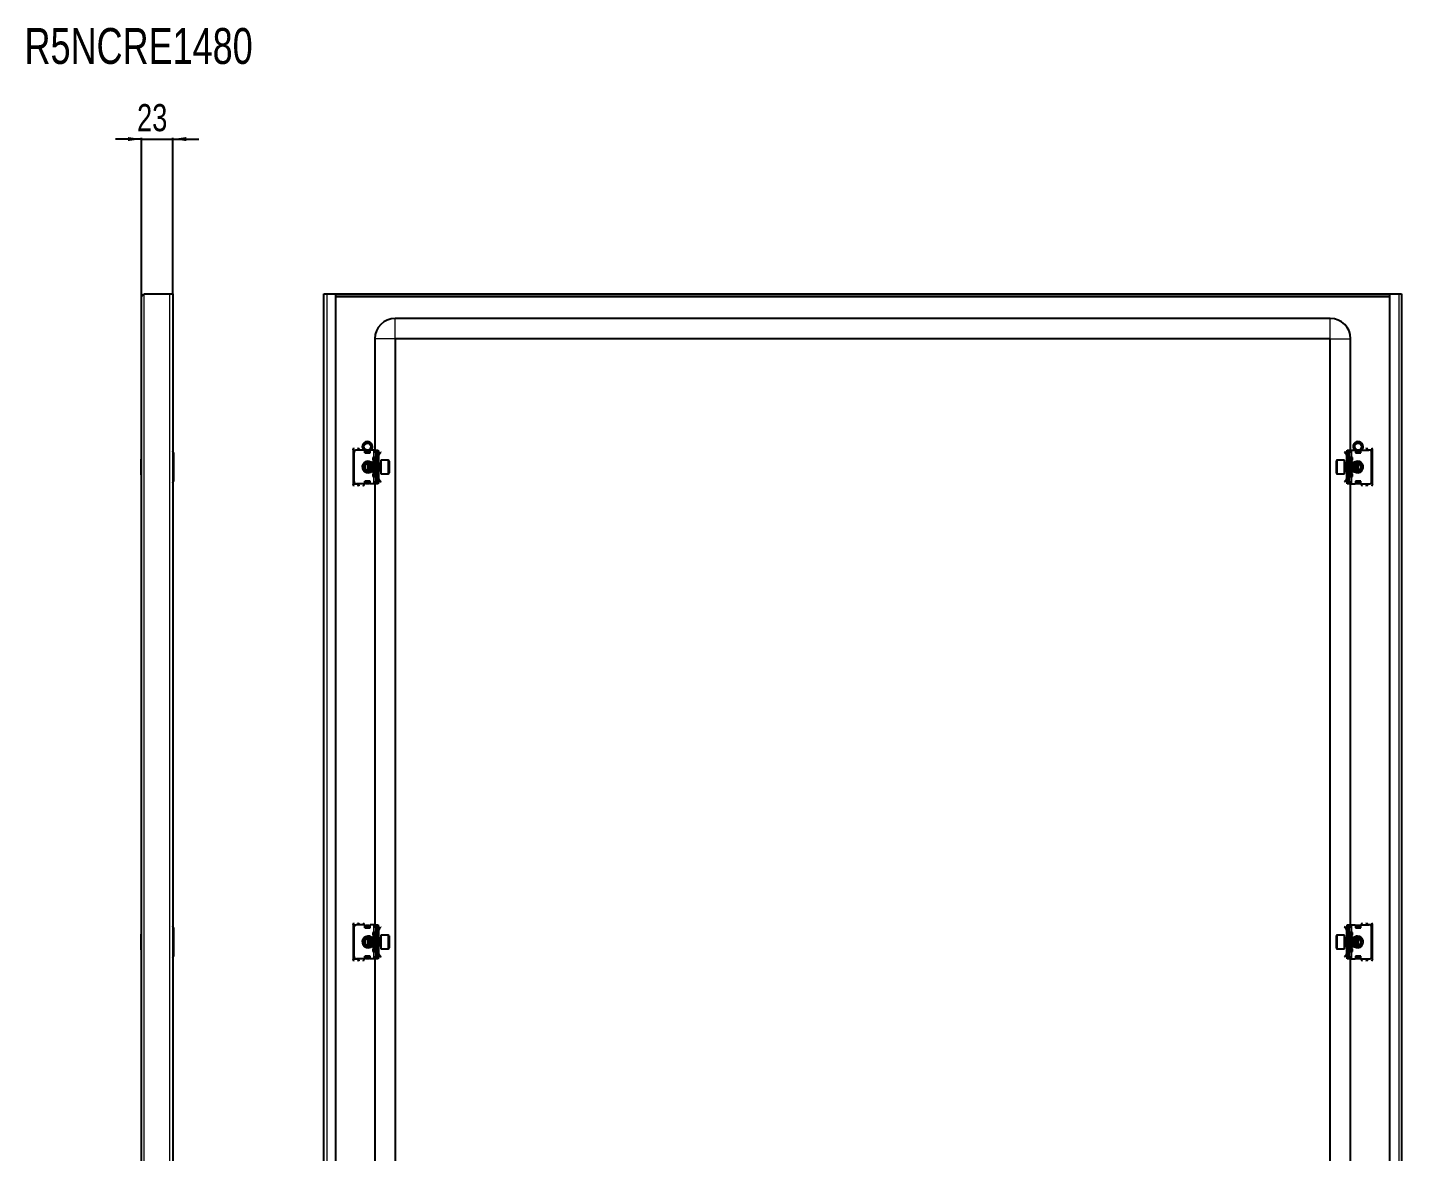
# Model space of a CAD drawing. Header units: millimetres. Extents: x -414 to 1791, y -491 to 1192.
# Drawn here: x 778 to 1791, y 364 to 1192 of the extents above; entities that cross this region are included whole.
import ezdxf

# ---------------------------------------------------------------- set-up
doc = ezdxf.new("R2010")
doc.units = ezdxf.units.MM
doc.layers.add('FORMAT', color=7, linetype='Continuous')
doc.styles.add('SLDTEXTSTYLE0', font='TXT', dxfattribs={"width": 0.75})
doc.dimstyles.new('SLDDIMSTYLE0', dxfattribs={"dimtxt": 20, "dimasz": 10, "dimexe": 0, "dimexo": 0.0625, "dimgap": 5, "dimtad": 2, "dimdec": 1, "dimrnd": 1e-09, "dimzin": 12, "dimdsep": 46, "dimtxsty": 'SLDTEXTSTYLE0', "dimsah": 1, "dimcen": 0.09, "dimadec": 0, "dimazin": 3, "dimtfac": 1, "dimtmove": 0, "dimatfit": 0, "dimfxl": 0, "dimfrac": 2, "dimtolj": 1, "dimtzin": 12, "dimarcsym": 0})

# ---------------------------------------------------------------- blocks, each defined once
blk = doc.blocks.new('_D')
at = {"layer": 'FORMAT'}
for p, q in [((862.3, 1109.7), (843, 1109.7)), ((862.3, 993.4), (862.3, 1110.7)), ((862.3, 1109.7), (885.3, 1109.7)), ((885.3, 995.5), (885.3, 1110.7)), ((885.3, 1109.7), (904.5, 1109.7))]:
    blk.add_line(p, q, dxfattribs=at)
for points in [[(862.3, 1109.7), (852.3, 1111.2), (852.3, 1108.2)], [(885.3, 1109.7), (895.3, 1108.2), (895.3, 1111.2)]]:
    blk.add_solid(points, dxfattribs=at)
at = {"layer": 'FORMAT', "insert": (859, 1135.5), "char_height": 20, "attachment_point": 1, "style": 'SLDTEXTSTYLE0'}
blk.add_mtext('23', dxfattribs=at)

msp = doc.modelspace()

# ---------------------------------------------------------------- linework, layer by layer
at = {"color": 7, "linetype": 'Continuous', "lineweight": 25}
for p, q in [((862.25, -357.36), (862.25, 993.44)), ((864.35, 995.54), (883.15, 995.54)), ((883.15, 995.54), (885.25, 995.54)), ((885.25, 995.54), (885.25, -359.46)), ((996.72, 995.54), (998.82, 995.54)), ((996.72, -359.46), (996.72, 995.54)), ((998.82, 995.54), (1005.22, 995.54)), ((1005.22, 995.54), (1005.22, -359.46)), ((1005.22, 995.54), (1782.22, 995.54)), ((1005.22, 994.04), (1782.22, 994.04)), ((1782.22, -359.46), (1782.22, 995.54)), ((1782.22, 995.54), (1788.62, 995.54)), ((1788.62, 995.54), (1790.72, 995.54)), ((1790.72, 995.54), (1790.72, -359.46)), ((1738.22, 977.54), (1049.22, 977.54)), ((1034.22, 962.54), (1034.22, 880.54)), ((1049.22, 962.54), (1049.22, -326.46)), ((1738.22, 962.54), (1049.22, 962.54)), ((1738.22, -326.46), (1738.22, 962.54)), ((1753.22, 880.54), (1753.22, 962.54)), ((862.25, 873.82), (861.95, 873.82)), ((861.95, 862.25), (861.95, 873.82)), ((885.75, 878.54), (885.75, 857.54)), ((1018.22, 880.79), (1018.22, 855.29)), ((1018.72, 878.54), (1018.72, 857.54)), ((1026.72, 880.54), (1020.72, 880.54)), ((1026.72, 880.54), (1026.72, 878.54)), ((1026.92, 879.75), (1026.72, 879.87)), ((1026.72, 878.54), (1030.72, 878.54)), ((1026.92, 878.54), (1026.92, 879.75)), ((1026.97, 880.16), (1027.3, 880.39)), ((1027.47, 880.16), (1026.97, 879.81)), ((1026.97, 879.81), (1026.97, 880.16)), ((1026.97, 878.89), (1026.97, 879.81)), ((1026.97, 878.54), (1026.97, 878.89)), ((1027.47, 880.31), (1027.47, 880.16)), ((1027.47, 880.16), (1027.87, 880.16)), ((1029.27, 871.04), (1028.72, 870.48)), ((1029.33, 871.04), (1029.27, 871.04)), ((1029.27, 871.04), (1029.27, 865.04)), ((1029.72, 870.48), (1029.33, 871.04)), ((1029.33, 871.04), (1029.33, 866.89)), ((1029.56, 880.16), (1029.97, 880.16)), ((1030.11, 871.04), (1029.72, 870.48)), ((1029.97, 880.16), (1029.97, 880.31)), ((1030.47, 879.81), (1029.97, 880.16)), ((1030.33, 871.04), (1030.11, 871.04)), ((1030.11, 871.04), (1030.11, 866.89)), ((1030.14, 880.39), (1030.47, 880.16)), ((1030.72, 870.48), (1030.33, 871.04)), ((1030.33, 871.04), (1030.33, 866.89)), ((1030.47, 880.16), (1030.47, 879.81)), ((1030.72, 879.87), (1030.47, 879.72)), ((1030.47, 879.81), (1030.47, 878.89)), ((1030.47, 878.89), (1030.47, 878.54)), ((1030.55, 870.73), (1030.79, 870.59)), ((1033.22, 880.54), (1030.72, 880.54)), ((1030.72, 878.54), (1030.72, 880.54)), ((1031.11, 871.04), (1030.72, 870.48)), ((1031.33, 871.04), (1031.11, 871.04)), ((1031.11, 871.04), (1031.11, 866.89)), ((1031.72, 870.48), (1031.33, 871.04)), ((1031.33, 871.04), (1031.33, 866.89)), ((1032.11, 871.04), (1031.72, 870.48)), ((1032.33, 871.04), (1032.11, 871.04)), ((1032.11, 871.04), (1032.11, 866.89)), ((1032.72, 870.48), (1032.33, 871.04)), ((1032.33, 871.04), (1032.33, 866.89)), ((1032.72, 875.04), (1032.72, 873.04)), ((1033.22, 875.04), (1032.72, 875.04)), ((1032.72, 873.29), (1033.72, 873.29)), ((1032.72, 873.04), (1034.39, 872.07)), ((1034.22, 872.04), (1032.72, 872.04)), ((1032.72, 872.04), (1032.72, 864.04)), ((1034.72, 880.54), (1033.22, 880.54)), ((1034.72, 875.04), (1033.22, 875.04)), ((1033.72, 873.29), (1034.22, 873.29)), ((1034.22, 873.29), (1034.22, 872.17)), ((1034.72, 878.54), (1034.72, 880.54)), ((1034.72, 880.54), (1036.72, 880.54)), ((1034.72, 878.54), (1034.72, 857.54)), ((1035.72, 857.54), (1035.72, 878.54)), ((1036.72, 880.54), (1036.72, 880.27)), ((1036.72, 880.27), (1036.72, 855.81)), ((1036.72, 879.45), (1036.93, 879.24)), ((1037.22, 876.79), (1036.72, 876.79)), ((1037.22, 873.29), (1036.72, 873.29)), ((1037.11, 871.04), (1036.72, 870.48)), ((1037.33, 871.04), (1037.11, 871.04)), ((1037.11, 871.04), (1037.11, 866.89)), ((1037.22, 878.54), (1037.22, 878.08)), ((1037.22, 873.29), (1037.22, 876.79)), ((1037.22, 871.04), (1037.22, 873.29)), ((1037.3, 878.2), (1038.28, 879.18)), ((1037.66, 877.85), (1037.3, 878.2)), ((1037.72, 870.48), (1037.33, 871.04)), ((1037.33, 871.04), (1037.33, 866.89)), ((1037.66, 877.85), (1038.63, 878.82)), ((1038.11, 871.04), (1037.72, 870.48)), ((1038.47, 871.04), (1038.11, 871.04)), ((1038.11, 871.04), (1038.11, 866.89)), ((1038.28, 879.18), (1038.63, 878.82)), ((1044.12, 873.04), (1038.72, 873.04)), ((1038.72, 873.04), (1038.72, 863.04)), ((1044.72, 872.44), (1044.72, 863.64)), ((1742.72, 872.1), (1742.72, 872.44)), ((1742.72, 863.64), (1742.72, 872.1)), ((1748.72, 873.04), (1743.32, 873.04)), ((1748.72, 872.66), (1748.72, 873.04)), ((1748.72, 863.04), (1748.72, 872.66)), ((1749.16, 879.18), (1748.8, 878.82)), ((1749.78, 877.85), (1748.8, 878.82)), ((1749.33, 871.04), (1748.97, 871.04)), ((1750.13, 878.2), (1749.16, 879.18)), ((1749.72, 870.48), (1749.33, 871.04)), ((1749.33, 866.89), (1749.33, 871.04)), ((1750.11, 871.04), (1749.72, 870.48)), ((1749.78, 877.85), (1750.13, 878.2)), ((1750.33, 871.04), (1750.11, 871.04)), ((1750.11, 866.89), (1750.11, 871.04)), ((1750.22, 878.54), (1750.22, 878.14)), ((1750.22, 876.79), (1750.72, 876.79)), ((1750.22, 876.79), (1750.22, 873.29)), ((1750.72, 873.29), (1750.22, 873.29)), ((1750.22, 873.29), (1750.22, 871.04)), ((1750.72, 870.48), (1750.33, 871.04)), ((1750.33, 866.89), (1750.33, 871.04)), ((1750.51, 879.24), (1750.72, 879.45)), ((1750.72, 880.54), (1752.72, 880.54)), ((1750.72, 880.27), (1750.72, 880.54)), ((1750.72, 855.81), (1750.72, 880.27)), ((1751.72, 878.54), (1751.72, 857.54)), ((1752.72, 880.54), (1752.72, 878.54)), ((1752.72, 880.54), (1754.22, 880.54)), ((1752.72, 857.54), (1752.72, 878.54)), ((1754.22, 875.04), (1752.72, 875.04)), ((1753.04, 872.07), (1754.72, 873.04)), ((1753.22, 872.17), (1753.22, 873.29)), ((1753.22, 873.29), (1753.72, 873.29)), ((1754.72, 872.04), (1753.22, 872.04)), ((1753.72, 873.29), (1754.72, 873.29)), ((1754.22, 880.54), (1756.72, 880.54)), ((1754.72, 875.04), (1754.22, 875.04)), ((1754.72, 873.04), (1754.72, 875.04)), ((1754.72, 864.04), (1754.72, 872.04)), ((1755.11, 871.04), (1754.72, 870.48)), ((1755.33, 871.04), (1755.11, 871.04)), ((1755.11, 866.89), (1755.11, 871.04)), ((1755.72, 870.48), (1755.33, 871.04)), ((1755.33, 866.89), (1755.33, 871.04)), ((1756.11, 871.04), (1755.72, 870.48)), ((1756.33, 871.04), (1756.11, 871.04)), ((1756.11, 866.89), (1756.11, 871.04)), ((1756.72, 870.48), (1756.33, 871.04)), ((1756.33, 866.89), (1756.33, 871.04)), ((1756.64, 870.59), (1756.89, 870.73)), ((1756.72, 880.54), (1756.72, 878.54)), ((1756.97, 879.72), (1756.72, 879.87)), ((1756.72, 878.54), (1760.72, 878.54)), ((1757.11, 871.04), (1756.72, 870.48)), ((1756.97, 880.16), (1757.3, 880.39)), ((1757.47, 880.16), (1756.97, 879.81)), ((1756.97, 879.81), (1756.97, 880.16)), ((1756.97, 878.89), (1756.97, 879.81)), ((1756.97, 878.54), (1756.97, 878.89)), ((1757.33, 871.04), (1757.11, 871.04)), ((1757.11, 866.89), (1757.11, 871.04)), ((1757.72, 870.48), (1757.33, 871.04)), ((1757.33, 866.89), (1757.33, 871.04)), ((1757.47, 880.31), (1757.47, 880.16)), ((1757.47, 880.16), (1757.87, 880.16)), ((1758.11, 871.04), (1757.72, 870.48)), ((1758.16, 871.04), (1758.11, 871.04)), ((1758.11, 866.89), (1758.11, 871.04)), ((1758.72, 870.48), (1758.16, 871.04)), ((1758.16, 870.81), (1758.16, 871.04)), ((1758.16, 865.04), (1758.16, 870.81)), ((1759.56, 880.16), (1759.97, 880.16)), ((1759.97, 880.16), (1759.97, 880.31)), ((1760.47, 879.81), (1759.97, 880.16)), ((1760.14, 880.39), (1760.47, 880.16)), ((1760.47, 880.16), (1760.47, 879.81)), ((1760.47, 879.81), (1760.47, 878.89)), ((1760.47, 878.89), (1760.47, 878.54)), ((1760.72, 879.87), (1760.52, 879.75)), ((1760.52, 879.75), (1760.52, 878.54)), ((1760.72, 878.54), (1760.72, 880.54)), ((1760.72, 880.54), (1766.72, 880.54)), ((1768.72, 857.54), (1768.72, 878.54)), ((1769.22, 855.29), (1769.22, 880.79)), ((861.95, 862.25), (862.25, 862.25)), ((1028.2, 865.47), (1029.02, 865.29)), ((1028.72, 870.48), (1028.72, 865.59)), ((1028.72, 865.59), (1029.27, 865.04)), ((1029.27, 865.04), (1029.33, 865.04)), ((1029.33, 866.89), (1029.33, 865.04)), ((1029.33, 865.04), (1029.72, 865.59)), ((1029.51, 865.29), (1029.88, 865.36)), ((1029.72, 870.48), (1029.72, 867.1)), ((1029.72, 867.1), (1029.72, 865.59)), ((1029.72, 865.59), (1030.11, 865.04)), ((1030.11, 866.89), (1030.11, 865.04)), ((1030.11, 865.04), (1030.33, 865.04)), ((1030.33, 866.89), (1030.33, 865.04)), ((1030.33, 865.04), (1030.72, 865.59)), ((1030.79, 865.48), (1030.55, 865.35)), ((1030.72, 870.48), (1030.72, 867.1)), ((1030.72, 867.1), (1030.72, 865.59)), ((1030.72, 865.59), (1031.11, 865.04)), ((1031.11, 866.89), (1031.11, 865.04)), ((1031.11, 865.04), (1031.33, 865.04)), ((1031.33, 866.89), (1031.33, 865.04)), ((1031.33, 865.04), (1031.72, 865.59)), ((1031.72, 870.48), (1031.72, 867.1)), ((1031.72, 867.1), (1031.72, 865.59)), ((1031.72, 865.59), (1032.11, 865.04)), ((1032.11, 866.89), (1032.11, 865.04)), ((1032.11, 865.04), (1032.33, 865.04)), ((1032.33, 866.89), (1032.33, 865.04)), ((1032.33, 865.04), (1032.72, 865.59)), ((1032.72, 864.04), (1034.22, 864.04)), ((1034.39, 864.01), (1032.72, 863.04)), ((1032.72, 863.04), (1032.72, 861.04)), ((1033.72, 862.79), (1032.72, 862.79)), ((1032.72, 861.04), (1033.22, 861.04)), ((1033.22, 861.04), (1034.72, 861.04)), ((1034.22, 862.79), (1033.72, 862.79)), ((1034.22, 863.9), (1034.22, 862.79)), ((1036.72, 865.59), (1037.11, 865.04)), ((1036.72, 862.79), (1037.22, 862.79)), ((1037.11, 866.89), (1037.11, 865.04)), ((1037.11, 865.04), (1037.33, 865.04)), ((1037.22, 862.79), (1037.22, 865.04)), ((1037.22, 859.29), (1037.22, 862.79)), ((1037.33, 866.89), (1037.33, 865.04)), ((1037.33, 865.04), (1037.72, 865.59)), ((1037.72, 870.48), (1037.72, 867.1)), ((1037.72, 867.1), (1037.72, 865.59)), ((1037.72, 865.59), (1038.11, 865.04)), ((1038.11, 866.89), (1038.11, 865.04)), ((1038.11, 865.04), (1038.47, 865.04)), ((1038.72, 863.04), (1044.12, 863.04)), ((1743.32, 863.04), (1748.72, 863.04)), ((1748.97, 865.04), (1749.33, 865.04)), ((1749.33, 865.04), (1749.33, 866.89)), ((1749.33, 865.04), (1749.72, 865.59)), ((1749.72, 867.1), (1749.72, 870.48)), ((1749.72, 865.59), (1749.72, 867.1)), ((1749.72, 865.59), (1750.11, 865.04)), ((1750.11, 865.04), (1750.11, 866.89)), ((1750.11, 865.04), (1750.33, 865.04)), ((1750.22, 865.04), (1750.22, 862.79)), ((1750.22, 862.79), (1750.22, 859.29)), ((1750.22, 862.79), (1750.72, 862.79)), ((1750.33, 865.04), (1750.33, 866.89)), ((1750.33, 865.04), (1750.72, 865.59)), ((1752.72, 861.04), (1754.22, 861.04)), ((1754.72, 863.04), (1753.04, 864.01)), ((1753.22, 864.04), (1754.72, 864.04)), ((1753.22, 862.79), (1753.22, 863.9)), ((1753.72, 862.79), (1753.22, 862.79)), ((1754.72, 862.79), (1753.72, 862.79)), ((1754.22, 861.04), (1754.72, 861.04)), ((1754.72, 865.59), (1755.11, 865.04)), ((1754.72, 861.04), (1754.72, 863.04)), ((1755.11, 865.04), (1755.11, 866.89)), ((1755.11, 865.04), (1755.33, 865.04)), ((1755.33, 865.04), (1755.33, 866.89)), ((1755.33, 865.04), (1755.72, 865.59)), ((1755.72, 867.1), (1755.72, 870.48)), ((1755.72, 865.59), (1755.72, 867.1)), ((1755.72, 865.59), (1756.11, 865.04)), ((1756.11, 865.04), (1756.11, 866.89)), ((1756.11, 865.04), (1756.33, 865.04)), ((1756.33, 865.04), (1756.33, 866.89)), ((1756.33, 865.04), (1756.72, 865.59)), ((1756.89, 865.35), (1756.64, 865.48)), ((1756.72, 867.1), (1756.72, 870.48)), ((1756.72, 865.59), (1756.72, 867.1)), ((1756.72, 865.59), (1757.11, 865.04)), ((1757.11, 865.04), (1757.11, 866.89)), ((1757.11, 865.04), (1757.33, 865.04)), ((1757.33, 865.04), (1757.33, 866.89)), ((1757.33, 865.04), (1757.72, 865.59)), ((1757.55, 865.36), (1757.93, 865.29)), ((1757.72, 867.1), (1757.72, 870.48)), ((1757.72, 865.59), (1757.72, 867.1)), ((1757.72, 865.59), (1758.11, 865.04)), ((1758.11, 865.04), (1758.11, 866.89)), ((1758.11, 865.04), (1758.16, 865.04)), ((1758.16, 865.04), (1758.72, 865.59)), ((1758.41, 865.29), (1759.24, 865.47)), ((1758.72, 870.3), (1758.72, 870.48)), ((1758.72, 865.59), (1758.72, 870.3)), ((1026.72, 855.54), (1020.72, 855.54)), ((1026.22, 855.54), (1026.22, 855.29)), ((1030.72, 857.54), (1026.72, 857.54)), ((1026.72, 857.54), (1026.72, 855.54)), ((1026.72, 855.66), (1026.92, 855.66)), ((1026.92, 855.66), (1026.92, 857.54)), ((1026.97, 857.18), (1026.97, 857.54)), ((1026.97, 856.27), (1026.97, 857.18)), ((1026.97, 856.27), (1027.47, 855.92)), ((1026.97, 855.92), (1026.97, 856.27)), ((1027.47, 855.56), (1026.97, 855.92)), ((1029.97, 855.92), (1027.47, 855.92)), ((1027.47, 855.92), (1027.47, 855.56)), ((1029.97, 855.56), (1027.47, 855.56)), ((1029.97, 855.92), (1030.47, 856.27)), ((1029.97, 855.56), (1029.97, 855.92)), ((1030.47, 855.92), (1029.97, 855.56)), ((1030.47, 857.54), (1030.47, 857.18)), ((1030.47, 857.18), (1030.47, 856.27)), ((1030.47, 856.27), (1030.47, 855.92)), ((1030.72, 855.54), (1030.72, 857.54)), ((1033.22, 855.54), (1030.72, 855.54)), ((1034.72, 855.54), (1033.22, 855.54)), ((1034.22, 855.54), (1034.22, 530.54)), ((1034.72, 855.54), (1034.72, 857.54)), ((1036.72, 855.54), (1034.72, 855.54)), ((1037.22, 859.29), (1036.72, 859.29)), ((1036.93, 856.83), (1036.72, 856.62)), ((1036.72, 855.81), (1036.72, 855.54)), ((1037.22, 857.54), (1037.22, 857.93)), ((1037.66, 858.23), (1037.3, 857.87)), ((1037.3, 857.87), (1038.28, 856.9)), ((1037.66, 858.23), (1038.63, 857.25)), ((1038.28, 856.9), (1038.63, 857.25)), ((1749.78, 858.23), (1748.8, 857.25)), ((1749.16, 856.9), (1748.8, 857.25)), ((1750.13, 857.87), (1749.16, 856.9)), ((1749.78, 858.23), (1750.13, 857.87)), ((1750.22, 859.29), (1750.72, 859.29)), ((1750.22, 857.54), (1750.22, 858)), ((1750.72, 856.62), (1750.51, 856.83)), ((1750.72, 855.54), (1750.72, 855.81)), ((1752.72, 855.54), (1750.72, 855.54)), ((1752.72, 857.54), (1752.72, 855.54)), ((1752.72, 855.54), (1754.22, 855.54)), ((1753.22, 530.54), (1753.22, 855.54)), ((1754.22, 855.54), (1756.72, 855.54)), ((1760.72, 857.54), (1756.72, 857.54)), ((1756.72, 857.54), (1756.72, 855.54)), ((1756.97, 857.18), (1756.97, 857.54)), ((1756.97, 856.27), (1756.97, 857.18)), ((1756.97, 855.92), (1756.97, 856.27)), ((1756.97, 856.27), (1757.47, 855.92)), ((1757.47, 855.56), (1756.97, 855.92)), ((1757.47, 855.92), (1757.47, 855.56)), ((1759.97, 855.92), (1757.47, 855.92)), ((1759.97, 855.56), (1757.47, 855.56)), ((1759.97, 855.92), (1760.47, 856.27)), ((1759.97, 855.56), (1759.97, 855.92)), ((1760.47, 855.92), (1759.97, 855.56)), ((1760.47, 857.54), (1760.47, 857.18)), ((1760.47, 857.18), (1760.47, 856.27)), ((1760.47, 856.27), (1760.47, 855.92)), ((1760.52, 857.54), (1760.52, 855.66)), ((1760.52, 855.66), (1760.72, 855.66)), ((1760.72, 855.54), (1760.72, 857.54)), ((1760.72, 855.54), (1766.72, 855.54)), ((1761.22, 855.29), (1761.22, 855.54)), ((885.75, 528.54), (885.75, 507.54)), ((1018.22, 530.79), (1018.22, 505.29)), ((1018.72, 528.54), (1018.72, 507.54)), ((1026.72, 530.54), (1020.72, 530.54)), ((1026.22, 530.79), (1026.22, 530.54)), ((1026.72, 530.54), (1026.72, 528.54)), ((1026.92, 530.42), (1026.72, 530.42)), ((1026.72, 528.54), (1030.72, 528.54)), ((1026.92, 528.54), (1026.92, 530.42)), ((1026.97, 530.16), (1027.47, 530.51)), ((1027.47, 530.16), (1026.97, 529.81)), ((1026.97, 529.81), (1026.97, 530.16)), ((1026.97, 528.89), (1026.97, 529.81)), ((1026.97, 528.54), (1026.97, 528.89)), ((1027.47, 530.51), (1027.47, 530.16)), ((1027.47, 530.51), (1029.97, 530.51)), ((1027.47, 530.16), (1029.97, 530.16)), ((1029.97, 530.16), (1029.97, 530.51)), ((1029.97, 530.51), (1030.47, 530.16)), ((1030.47, 529.81), (1029.97, 530.16)), ((1030.47, 530.16), (1030.47, 529.81)), ((1030.47, 529.81), (1030.47, 528.89)), ((1030.47, 528.89), (1030.47, 528.54)), ((1030.72, 528.54), (1030.72, 530.54)), ((1033.22, 530.54), (1030.72, 530.54)), ((1034.72, 530.54), (1033.22, 530.54)), ((1034.72, 528.54), (1034.72, 530.54)), ((1034.72, 530.54), (1036.72, 530.54)), ((1034.72, 528.54), (1034.72, 507.54)), ((1035.72, 507.54), (1035.72, 528.54)), ((1036.72, 530.54), (1036.72, 530.27)), ((1036.72, 530.27), (1036.72, 505.81)), ((1036.72, 529.45), (1036.93, 529.24)), ((1037.22, 526.79), (1036.72, 526.79)), ((1037.22, 528.54), (1037.22, 528.08)), ((1037.22, 523.29), (1037.22, 526.79)), ((1037.3, 528.2), (1038.28, 529.18)), ((1037.66, 527.85), (1037.3, 528.2)), ((1037.66, 527.85), (1038.63, 528.82)), ((1038.28, 529.18), (1038.63, 528.82)), ((1749.16, 529.18), (1748.8, 528.82)), ((1749.78, 527.85), (1748.8, 528.82)), ((1750.13, 528.2), (1749.16, 529.18)), ((1749.78, 527.85), (1750.13, 528.2)), ((1750.22, 528.54), (1750.22, 528.14)), ((1750.22, 526.79), (1750.72, 526.79)), ((1750.22, 526.79), (1750.22, 523.29)), ((1750.51, 529.24), (1750.72, 529.45)), ((1750.72, 530.54), (1752.72, 530.54)), ((1750.72, 530.27), (1750.72, 530.54)), ((1750.72, 505.81), (1750.72, 530.27)), ((1751.72, 528.54), (1751.72, 507.54)), ((1752.72, 530.54), (1752.72, 528.54)), ((1752.72, 530.54), (1754.22, 530.54)), ((1752.72, 507.54), (1752.72, 528.54)), ((1754.22, 530.54), (1756.72, 530.54)), ((1756.72, 530.54), (1756.72, 528.54)), ((1756.72, 528.54), (1760.72, 528.54)), ((1756.97, 530.16), (1757.47, 530.51)), ((1757.47, 530.16), (1756.97, 529.81)), ((1756.97, 529.81), (1756.97, 530.16)), ((1756.97, 528.89), (1756.97, 529.81)), ((1756.97, 528.54), (1756.97, 528.89)), ((1757.47, 530.51), (1757.47, 530.16)), ((1757.47, 530.51), (1759.97, 530.51)), ((1757.47, 530.16), (1759.97, 530.16)), ((1759.97, 530.16), (1759.97, 530.51)), ((1759.97, 530.51), (1760.47, 530.16)), ((1760.47, 529.81), (1759.97, 530.16)), ((1760.47, 530.16), (1760.47, 529.81)), ((1760.47, 529.81), (1760.47, 528.89)), ((1760.47, 528.89), (1760.47, 528.54)), ((1760.52, 530.42), (1760.52, 528.54)), ((1760.72, 530.42), (1760.52, 530.42)), ((1760.72, 528.54), (1760.72, 530.54)), ((1760.72, 530.54), (1766.72, 530.54)), ((1761.22, 530.54), (1761.22, 530.79)), ((1768.72, 507.54), (1768.72, 528.54)), ((1769.22, 505.29), (1769.22, 530.79)), ((862.25, 523.82), (861.95, 523.82)), ((861.95, 512.25), (861.95, 523.82)), ((1029.27, 521.04), (1028.72, 520.48)), ((1028.72, 520.48), (1028.72, 515.59)), ((1029.33, 521.04), (1029.27, 521.04)), ((1029.27, 521.04), (1029.27, 515.04)), ((1029.72, 520.48), (1029.33, 521.04)), ((1029.33, 521.04), (1029.33, 516.89)), ((1029.33, 516.89), (1029.33, 515.04)), ((1030.11, 521.04), (1029.72, 520.48)), ((1029.72, 520.48), (1029.72, 517.1)), ((1029.72, 517.1), (1029.72, 515.59)), ((1030.33, 521.04), (1030.11, 521.04)), ((1030.11, 521.04), (1030.11, 516.89)), ((1030.11, 516.89), (1030.11, 515.04)), ((1030.72, 520.48), (1030.33, 521.04)), ((1030.33, 521.04), (1030.33, 516.89)), ((1030.33, 516.89), (1030.33, 515.04)), ((1030.55, 520.73), (1030.79, 520.59)), ((1031.11, 521.04), (1030.72, 520.48)), ((1030.72, 520.48), (1030.72, 517.1)), ((1030.72, 517.1), (1030.72, 515.59)), ((1031.33, 521.04), (1031.11, 521.04)), ((1031.11, 521.04), (1031.11, 516.89)), ((1031.11, 516.89), (1031.11, 515.04)), ((1031.72, 520.48), (1031.33, 521.04)), ((1031.33, 521.04), (1031.33, 516.89)), ((1031.33, 516.89), (1031.33, 515.04)), ((1032.11, 521.04), (1031.72, 520.48)), ((1031.72, 520.48), (1031.72, 517.1)), ((1031.72, 517.1), (1031.72, 515.59)), ((1032.33, 521.04), (1032.11, 521.04)), ((1032.11, 521.04), (1032.11, 516.89)), ((1032.11, 516.89), (1032.11, 515.04)), ((1032.72, 520.48), (1032.33, 521.04)), ((1032.33, 521.04), (1032.33, 516.89)), ((1032.33, 516.89), (1032.33, 515.04)), ((1032.72, 525.04), (1032.72, 523.04)), ((1033.22, 525.04), (1032.72, 525.04)), ((1032.72, 523.29), (1033.72, 523.29)), ((1032.72, 523.04), (1034.39, 522.07)), ((1034.22, 522.04), (1032.72, 522.04)), ((1032.72, 522.04), (1032.72, 514.04)), ((1034.72, 525.04), (1033.22, 525.04)), ((1033.72, 523.29), (1034.22, 523.29)), ((1034.22, 523.29), (1034.22, 522.17)), ((1037.22, 523.29), (1036.72, 523.29)), ((1037.11, 521.04), (1036.72, 520.48)), ((1037.33, 521.04), (1037.11, 521.04)), ((1037.11, 521.04), (1037.11, 516.89)), ((1037.11, 516.89), (1037.11, 515.04)), ((1037.22, 521.04), (1037.22, 523.29)), ((1037.72, 520.48), (1037.33, 521.04)), ((1037.33, 521.04), (1037.33, 516.89)), ((1037.33, 516.89), (1037.33, 515.04)), ((1038.11, 521.04), (1037.72, 520.48)), ((1037.72, 520.48), (1037.72, 517.1)), ((1037.72, 517.1), (1037.72, 515.59)), ((1038.47, 521.04), (1038.11, 521.04)), ((1038.11, 521.04), (1038.11, 516.89)), ((1038.11, 516.89), (1038.11, 515.04)), ((1044.12, 523.04), (1038.72, 523.04)), ((1038.72, 523.04), (1038.72, 513.04)), ((1044.72, 522.44), (1044.72, 513.64)), ((1742.72, 522.1), (1742.72, 522.44)), ((1742.72, 513.64), (1742.72, 522.1)), ((1748.72, 523.04), (1743.32, 523.04)), ((1748.72, 522.66), (1748.72, 523.04)), ((1748.72, 513.04), (1748.72, 522.66)), ((1749.33, 521.04), (1748.97, 521.04)), ((1749.72, 520.48), (1749.33, 521.04)), ((1749.33, 516.89), (1749.33, 521.04)), ((1749.33, 515.04), (1749.33, 516.89)), ((1750.11, 521.04), (1749.72, 520.48)), ((1749.72, 517.1), (1749.72, 520.48)), ((1749.72, 515.59), (1749.72, 517.1)), ((1750.33, 521.04), (1750.11, 521.04)), ((1750.11, 516.89), (1750.11, 521.04)), ((1750.11, 515.04), (1750.11, 516.89)), ((1750.72, 523.29), (1750.22, 523.29)), ((1750.22, 523.29), (1750.22, 521.04)), ((1750.72, 520.48), (1750.33, 521.04)), ((1750.33, 516.89), (1750.33, 521.04)), ((1750.33, 515.04), (1750.33, 516.89)), ((1754.22, 525.04), (1752.72, 525.04)), ((1753.04, 522.07), (1754.72, 523.04)), ((1753.22, 522.17), (1753.22, 523.29)), ((1753.22, 523.29), (1753.72, 523.29)), ((1754.72, 522.04), (1753.22, 522.04)), ((1753.72, 523.29), (1754.72, 523.29)), ((1754.72, 525.04), (1754.22, 525.04)), ((1754.72, 523.04), (1754.72, 525.04)), ((1754.72, 514.04), (1754.72, 522.04)), ((1755.11, 521.04), (1754.72, 520.48)), ((1755.33, 521.04), (1755.11, 521.04)), ((1755.11, 516.89), (1755.11, 521.04)), ((1755.11, 515.04), (1755.11, 516.89)), ((1755.72, 520.48), (1755.33, 521.04)), ((1755.33, 516.89), (1755.33, 521.04)), ((1755.33, 515.04), (1755.33, 516.89)), ((1756.11, 521.04), (1755.72, 520.48)), ((1755.72, 517.1), (1755.72, 520.48)), ((1755.72, 515.59), (1755.72, 517.1)), ((1756.33, 521.04), (1756.11, 521.04)), ((1756.11, 516.89), (1756.11, 521.04)), ((1756.11, 515.04), (1756.11, 516.89)), ((1756.72, 520.48), (1756.33, 521.04)), ((1756.33, 516.89), (1756.33, 521.04)), ((1756.33, 515.04), (1756.33, 516.89)), ((1756.64, 520.59), (1756.89, 520.73)), ((1757.11, 521.04), (1756.72, 520.48)), ((1756.72, 517.1), (1756.72, 520.48)), ((1756.72, 515.59), (1756.72, 517.1)), ((1757.33, 521.04), (1757.11, 521.04)), ((1757.11, 516.89), (1757.11, 521.04)), ((1757.11, 515.04), (1757.11, 516.89)), ((1757.72, 520.48), (1757.33, 521.04)), ((1757.33, 516.89), (1757.33, 521.04)), ((1757.33, 515.04), (1757.33, 516.89)), ((1758.11, 521.04), (1757.72, 520.48)), ((1757.72, 517.1), (1757.72, 520.48)), ((1757.72, 515.59), (1757.72, 517.1)), ((1758.16, 521.04), (1758.11, 521.04)), ((1758.11, 516.89), (1758.11, 521.04)), ((1758.11, 515.04), (1758.11, 516.89)), ((1758.72, 520.48), (1758.16, 521.04)), ((1758.16, 520.81), (1758.16, 521.04)), ((1758.16, 515.04), (1758.16, 520.81)), ((1758.72, 520.3), (1758.72, 520.48)), ((1758.72, 515.59), (1758.72, 520.3)), ((861.95, 512.25), (862.25, 512.25)), ((1030.72, 507.54), (1026.72, 507.54)), ((1026.72, 507.54), (1026.72, 505.54)), ((1026.92, 505.66), (1026.92, 507.54)), ((1026.97, 507.18), (1026.97, 507.54)), ((1026.97, 506.27), (1026.97, 507.18)), ((1026.97, 506.27), (1027.47, 505.92)), ((1026.97, 505.92), (1026.97, 506.27)), ((1028.2, 515.47), (1029.02, 515.29)), ((1028.72, 515.59), (1029.27, 515.04)), ((1029.27, 515.04), (1029.33, 515.04)), ((1029.33, 515.04), (1029.72, 515.59)), ((1029.51, 515.29), (1029.88, 515.36)), ((1029.72, 515.59), (1030.11, 515.04)), ((1029.97, 505.92), (1030.47, 506.27)), ((1030.11, 515.04), (1030.33, 515.04)), ((1030.33, 515.04), (1030.72, 515.59)), ((1030.47, 507.54), (1030.47, 507.18)), ((1030.47, 507.18), (1030.47, 506.27)), ((1030.47, 506.27), (1030.47, 505.92)), ((1030.79, 515.48), (1030.55, 515.35)), ((1030.72, 515.59), (1031.11, 515.04)), ((1030.72, 505.54), (1030.72, 507.54)), ((1031.11, 515.04), (1031.33, 515.04)), ((1031.33, 515.04), (1031.72, 515.59)), ((1031.72, 515.59), (1032.11, 515.04)), ((1032.11, 515.04), (1032.33, 515.04)), ((1032.33, 515.04), (1032.72, 515.59)), ((1032.72, 514.04), (1034.22, 514.04)), ((1034.39, 514.01), (1032.72, 513.04)), ((1032.72, 513.04), (1032.72, 511.04)), ((1033.72, 512.79), (1032.72, 512.79)), ((1032.72, 511.04), (1033.22, 511.04)), ((1033.22, 511.04), (1034.72, 511.04)), ((1034.22, 512.79), (1033.72, 512.79)), ((1034.22, 513.9), (1034.22, 512.79)), ((1034.72, 505.54), (1034.72, 507.54)), ((1036.72, 515.59), (1037.11, 515.04)), ((1036.72, 512.79), (1037.22, 512.79)), ((1037.22, 509.29), (1036.72, 509.29)), ((1036.93, 506.83), (1036.72, 506.62)), ((1037.11, 515.04), (1037.33, 515.04)), ((1037.22, 512.79), (1037.22, 515.04)), ((1037.22, 509.29), (1037.22, 512.79)), ((1037.22, 507.54), (1037.22, 507.93)), ((1037.66, 508.23), (1037.3, 507.87)), ((1037.3, 507.87), (1038.28, 506.9)), ((1037.33, 515.04), (1037.72, 515.59)), ((1037.66, 508.23), (1038.63, 507.25)), ((1037.72, 515.59), (1038.11, 515.04)), ((1038.11, 515.04), (1038.47, 515.04)), ((1038.28, 506.9), (1038.63, 507.25)), ((1038.72, 513.04), (1044.12, 513.04)), ((1743.32, 513.04), (1748.72, 513.04)), ((1749.78, 508.23), (1748.8, 507.25)), ((1749.16, 506.9), (1748.8, 507.25)), ((1748.97, 515.04), (1749.33, 515.04)), ((1750.13, 507.87), (1749.16, 506.9)), ((1749.33, 515.04), (1749.72, 515.59)), ((1749.72, 515.59), (1750.11, 515.04)), ((1749.78, 508.23), (1750.13, 507.87)), ((1750.11, 515.04), (1750.33, 515.04)), ((1750.22, 515.04), (1750.22, 512.79)), ((1750.22, 512.79), (1750.22, 509.29)), ((1750.22, 512.79), (1750.72, 512.79)), ((1750.22, 509.29), (1750.72, 509.29)), ((1750.22, 507.54), (1750.22, 508)), ((1750.33, 515.04), (1750.72, 515.59)), ((1750.72, 506.62), (1750.51, 506.83)), ((1752.72, 511.04), (1754.22, 511.04)), ((1752.72, 507.54), (1752.72, 505.54)), ((1754.72, 513.04), (1753.04, 514.01)), ((1753.22, 514.04), (1754.72, 514.04)), ((1753.22, 512.79), (1753.22, 513.9)), ((1753.72, 512.79), (1753.22, 512.79)), ((1754.72, 512.79), (1753.72, 512.79)), ((1754.22, 511.04), (1754.72, 511.04)), ((1754.72, 515.59), (1755.11, 515.04)), ((1754.72, 511.04), (1754.72, 513.04)), ((1755.11, 515.04), (1755.33, 515.04)), ((1755.33, 515.04), (1755.72, 515.59)), ((1755.72, 515.59), (1756.11, 515.04)), ((1756.11, 515.04), (1756.33, 515.04)), ((1756.33, 515.04), (1756.72, 515.59)), ((1756.89, 515.35), (1756.64, 515.48)), ((1756.72, 515.59), (1757.11, 515.04)), ((1760.72, 507.54), (1756.72, 507.54)), ((1756.72, 507.54), (1756.72, 505.54)), ((1756.97, 507.18), (1756.97, 507.54)), ((1756.97, 506.27), (1756.97, 507.18)), ((1756.97, 505.92), (1756.97, 506.27)), ((1756.97, 506.27), (1757.47, 505.92)), ((1757.11, 515.04), (1757.33, 515.04)), ((1757.33, 515.04), (1757.72, 515.59)), ((1757.55, 515.36), (1757.93, 515.29)), ((1757.72, 515.59), (1758.11, 515.04)), ((1758.11, 515.04), (1758.16, 515.04)), ((1758.16, 515.04), (1758.72, 515.59)), ((1758.41, 515.29), (1759.24, 515.47)), ((1759.97, 505.92), (1760.47, 506.27)), ((1760.47, 507.54), (1760.47, 507.18)), ((1760.47, 507.18), (1760.47, 506.27)), ((1760.47, 506.27), (1760.47, 505.92)), ((1760.52, 507.54), (1760.52, 505.66)), ((1760.72, 505.54), (1760.72, 507.54)), ((1026.72, 505.54), (1020.72, 505.54)), ((1026.22, 505.54), (1026.22, 505.29)), ((1026.72, 505.66), (1026.92, 505.66)), ((1027.47, 505.56), (1026.97, 505.92)), ((1029.97, 505.92), (1027.47, 505.92)), ((1027.47, 505.92), (1027.47, 505.56)), ((1029.97, 505.56), (1027.47, 505.56)), ((1029.97, 505.56), (1029.97, 505.92)), ((1030.47, 505.92), (1029.97, 505.56)), ((1033.22, 505.54), (1030.72, 505.54)), ((1034.72, 505.54), (1033.22, 505.54)), ((1034.22, 505.54), (1034.22, 130.54)), ((1036.72, 505.54), (1034.72, 505.54)), ((1036.72, 505.81), (1036.72, 505.54)), ((1750.72, 505.54), (1750.72, 505.81)), ((1752.72, 505.54), (1750.72, 505.54)), ((1752.72, 505.54), (1754.22, 505.54)), ((1753.22, 130.54), (1753.22, 505.54)), ((1754.22, 505.54), (1756.72, 505.54)), ((1757.47, 505.56), (1756.97, 505.92)), ((1757.47, 505.92), (1757.47, 505.56)), ((1759.97, 505.92), (1757.47, 505.92)), ((1759.97, 505.56), (1757.47, 505.56)), ((1759.97, 505.56), (1759.97, 505.92)), ((1760.47, 505.92), (1759.97, 505.56)), ((1760.52, 505.66), (1760.72, 505.66)), ((1760.72, 505.54), (1766.72, 505.54)), ((1761.22, 505.29), (1761.22, 505.54))]:
    msp.add_line(p, q, dxfattribs=at)
at = {"color": 8, "linetype": 'Continuous', "lineweight": 18}
for p, q in [((864.35, -359.46), (864.35, 995.54)), ((883.15, -359.46), (883.15, 995.54)), ((998.82, 995.54), (998.82, -359.46)), ((1005.22, 993.44), (1782.22, 993.44)), ((1788.62, 995.54), (1788.62, -359.46)), ((1049.22, 962.54), (1049.22, 977.54)), ((1738.22, 962.54), (1738.22, 977.54)), ((1049.22, 962.54), (1034.22, 962.54)), ((1738.22, 962.54), (1753.22, 962.54)), ((1018.22, 880.79), (1022.22, 880.79)), ((1022.22, 880.79), (1025.72, 880.79)), ((1030.47, 878.89), (1026.97, 878.89)), ((1033.22, 880.54), (1033.22, 875.04)), ((1033.72, 875.04), (1033.72, 873.29)), ((1034.22, 864.04), (1034.22, 872.04)), ((1035.72, 878.54), (1034.72, 878.54)), ((1036.72, 879.04), (1036.93, 879.24)), ((1036.72, 878.54), (1037.22, 878.54)), ((1038.47, 870.81), (1038.47, 871.04)), ((1038.47, 865.04), (1038.47, 870.81)), ((1044.12, 863.04), (1044.12, 873.04)), ((1743.32, 873.04), (1743.32, 872.66)), ((1743.32, 872.66), (1743.32, 863.04)), ((1748.97, 871.04), (1748.97, 865.04)), ((1750.72, 878.54), (1750.22, 878.54)), ((1750.72, 879.04), (1750.51, 879.24)), ((1752.72, 878.54), (1751.72, 878.54)), ((1753.22, 872.04), (1753.22, 864.04)), ((1753.72, 873.29), (1753.72, 875.04)), ((1754.22, 875.04), (1754.22, 880.54)), ((1760.47, 878.89), (1756.97, 878.89)), ((1761.72, 880.79), (1765.22, 880.79)), ((1769.22, 880.79), (1765.22, 880.79)), ((1033.22, 861.04), (1033.22, 855.54)), ((1033.72, 862.79), (1033.72, 861.04)), ((1753.72, 861.04), (1753.72, 862.79)), ((1754.22, 855.54), (1754.22, 861.04)), ((1018.22, 855.29), (1022.22, 855.29)), ((1026.22, 855.29), (1022.22, 855.29)), ((1026.97, 857.18), (1030.47, 857.18)), ((1034.72, 857.54), (1035.72, 857.54)), ((1036.72, 857.54), (1037.22, 857.54)), ((1036.72, 857.04), (1036.93, 856.83)), ((1750.72, 857.54), (1750.22, 857.54)), ((1750.72, 857.04), (1750.51, 856.83)), ((1751.72, 857.54), (1752.72, 857.54)), ((1756.97, 857.18), (1760.47, 857.18)), ((1765.22, 855.29), (1761.22, 855.29)), ((1769.22, 855.29), (1765.22, 855.29)), ((1018.22, 530.79), (1022.22, 530.79)), ((1022.22, 530.79), (1026.22, 530.79)), ((1030.47, 528.89), (1026.97, 528.89)), ((1033.22, 530.54), (1033.22, 525.04)), ((1035.72, 528.54), (1034.72, 528.54)), ((1036.72, 529.04), (1036.93, 529.24)), ((1036.72, 528.54), (1037.22, 528.54)), ((1750.72, 528.54), (1750.22, 528.54)), ((1750.72, 529.04), (1750.51, 529.24)), ((1752.72, 528.54), (1751.72, 528.54)), ((1754.22, 525.04), (1754.22, 530.54)), ((1760.47, 528.89), (1756.97, 528.89)), ((1761.22, 530.79), (1765.22, 530.79)), ((1769.22, 530.79), (1765.22, 530.79)), ((1033.72, 525.04), (1033.72, 523.29)), ((1034.22, 514.04), (1034.22, 522.04)), ((1038.47, 520.81), (1038.47, 521.04)), ((1038.47, 515.04), (1038.47, 520.81)), ((1044.12, 513.04), (1044.12, 523.04)), ((1743.32, 523.04), (1743.32, 522.66)), ((1743.32, 522.66), (1743.32, 513.04)), ((1748.97, 521.04), (1748.97, 515.04)), ((1753.22, 522.04), (1753.22, 514.04)), ((1753.72, 523.29), (1753.72, 525.04)), ((1026.97, 507.18), (1030.47, 507.18)), ((1033.22, 511.04), (1033.22, 505.54)), ((1033.72, 512.79), (1033.72, 511.04)), ((1034.72, 507.54), (1035.72, 507.54)), ((1036.72, 507.54), (1037.22, 507.54)), ((1036.72, 507.04), (1036.93, 506.83)), ((1750.72, 507.54), (1750.22, 507.54)), ((1750.72, 507.04), (1750.51, 506.83)), ((1751.72, 507.54), (1752.72, 507.54)), ((1753.72, 511.04), (1753.72, 512.79)), ((1754.22, 505.54), (1754.22, 511.04)), ((1756.97, 507.18), (1760.47, 507.18)), ((1018.22, 505.29), (1022.22, 505.29)), ((1026.22, 505.29), (1022.22, 505.29)), ((1765.22, 505.29), (1761.22, 505.29)), ((1769.22, 505.29), (1765.22, 505.29))]:
    msp.add_line(p, q, dxfattribs=at)
at = {"color": 7, "linetype": 'Continuous', "lineweight": 25, "flags": 128}
for points in [[(1029.88, 870.72), (1029.75, 870.74), (1029.51, 870.78)], [(1757.93, 870.78), (1757.68, 870.74), (1757.55, 870.72)], [(1029.88, 520.72), (1029.75, 520.74), (1029.51, 520.78)], [(1757.93, 520.78), (1757.68, 520.74), (1757.55, 520.72)]]:
    msp.add_lwpolyline(points, dxfattribs=at)
at = {"color": 7, "linetype": 'Continuous', "lineweight": 25}
for centre, radius in [((1028.72, 883.04), 3), ((1028.72, 883.04), 2.5), ((1758.72, 883.04), 3), ((1758.72, 883.04), 2.5)]:
    msp.add_circle(centre, radius, dxfattribs=at)
for centre, radius, start, end in [((1049.22, 962.54), 15, 90, 180), ((1738.22, 962.54), 15, 0, 90), ((1028.72, 883.04), 3.75, 0, 221.81031), ((1028.72, 883.04), 3.75, 318.18969, 0), ((1758.72, 883.04), 3.75, 0, 221.81031), ((1758.72, 883.04), 3.75, 318.18969, 0), ((883.75, 878.54), 2, 0, 41.40962), ((1020.72, 878.54), 2, 90, 180), ((1029.22, 868.04), 4, 45.71765, 270), ((1029.22, 868.04), 3, 74.33161, 285.66839), ((1029.22, 868.04), 2.76, 94.01261, 248.2426), ((1034.22, 872.54), 0.5, 270, 0), ((1037.72, 878.54), 2, 120, 180), ((1036.22, 878.54), 1, 0, 45), ((1038.47, 871.29), 0.25, 270, 0), ((1044.12, 872.44), 0.6, 0, 90), ((1743.32, 872.44), 0.6, 90, 180), ((1748.97, 871.29), 0.25, 180, 270), ((1751.22, 878.54), 1, 135, 180), ((1749.72, 878.54), 2, 0, 60), ((1753.22, 872.54), 0.5, 180, 270), ((1758.22, 868.04), 4, 90, 134.28235), ((1758.22, 868.04), 4, 225.71765, 90), ((1758.22, 868.04), 3, 254.33161, 105.66839), ((1758.22, 868.04), 2.76, 291.7574, 85.98739), ((1766.72, 878.54), 2, 0, 90), ((1029.22, 868.04), 2.45, 101.79772, 258.20228), ((1029.22, 868.04), 4, 270, 314.28235), ((1034.22, 863.54), 0.5, 0, 90), ((1038.47, 864.79), 0.25, 360, 90), ((1044.12, 863.64), 0.6, 270, 360), ((1743.32, 863.64), 0.6, 180, 270), ((1748.97, 864.79), 0.25, 90, 180), ((1753.22, 863.54), 0.5, 90, 180), ((1758.22, 868.04), 2.45, 21.7574, 78.20228), ((1758.22, 868.04), 2.45, 281.79772, 21.7574), ((883.75, 857.54), 2, 318.59038, 0), ((1020.72, 857.54), 2, 180, 270), ((1037.72, 857.54), 2, 180, 240), ((1036.22, 857.54), 1, 315, 0), ((1751.22, 857.54), 1, 180, 225), ((1749.72, 857.54), 2, 300, 0), ((1766.72, 857.54), 2, 270, 0), ((883.75, 528.54), 2, 0, 41.40962), ((1020.72, 528.54), 2, 90, 180), ((1037.72, 528.54), 2, 120, 180), ((1036.22, 528.54), 1, 0, 45), ((1751.22, 528.54), 1, 135, 180), ((1749.72, 528.54), 2, 0, 60), ((1766.72, 528.54), 2, 0, 90), ((1029.22, 518.04), 4, 45.71765, 270), ((1029.22, 518.04), 3, 74.33161, 285.66839), ((1029.22, 518.04), 2.76, 94.01261, 248.2426), ((1029.22, 518.04), 2.45, 101.79772, 258.20228), ((1034.22, 522.54), 0.5, 270, 0), ((1038.47, 521.29), 0.25, 270, 0), ((1044.12, 522.44), 0.6, 0, 90), ((1743.32, 522.44), 0.6, 90, 180), ((1748.97, 521.29), 0.25, 180, 270), ((1753.22, 522.54), 0.5, 180, 270), ((1758.22, 518.04), 4, 90, 134.28235), ((1758.22, 518.04), 4, 225.71765, 90), ((1758.22, 518.04), 3, 254.33161, 105.66839), ((1758.22, 518.04), 2.76, 291.7574, 85.98739), ((1758.22, 518.04), 2.45, 21.7574, 78.20228), ((1758.22, 518.04), 2.45, 281.79772, 21.7574), ((883.75, 507.54), 2, 318.59038, 0), ((1020.72, 507.54), 2, 180, 270), ((1029.22, 518.04), 4, 270, 314.28235), ((1034.22, 513.54), 0.5, 0, 90), ((1037.72, 507.54), 2, 180, 240), ((1036.22, 507.54), 1, 315, 0), ((1038.47, 514.79), 0.25, 360, 90), ((1044.12, 513.64), 0.6, 270, 0), ((1743.32, 513.64), 0.6, 180, 270), ((1748.97, 514.79), 0.25, 90, 180), ((1751.22, 507.54), 1, 180, 225), ((1749.72, 507.54), 2, 300, 0), ((1753.22, 513.54), 0.5, 90, 180), ((1766.72, 507.54), 2, 270, 0)]:
    msp.add_arc(centre, radius, start, end, dxfattribs=at)
at = {"color": 8, "linetype": 'Continuous', "lineweight": 18}
for centre, start, end in [((1029.22, 868.04), 38.94244, 270), ((1758.22, 868.04), 218.94244, 90), ((1758.22, 868.04), 90, 141.05756), ((1029.22, 868.04), 270, 321.05756), ((1029.22, 518.04), 38.94244, 270), ((1758.22, 518.04), 218.94244, 90), ((1758.22, 518.04), 90, 141.05756), ((1029.22, 518.04), 270, 321.05756)]:
    msp.add_arc(centre, 4.5, start, end, dxfattribs=at)
at = {"color": 7, "linetype": 'Continuous', "lineweight": 25}
for points, knots in [([(864.35, 995.54), (864.07, 995.36), (863.81, 995.19), (863.29, 994.84), (863.06, 994.66), (862.67, 994.31), (862.52, 994.14), (862.31, 993.79), (862.25, 993.61), (862.25, 993.44)], [0, 0, 0, 0, 0.25, 0.25, 0.5, 0.5, 0.75, 0.75, 1, 1, 1, 1]), ([(1018.22, 880.79), (1018.31, 881.03), (1018.5, 881.52), (1018.69, 881.91), (1018.79, 882.11)], [0, 0, 0, 0, 0.5020654, 1, 1, 1, 1]), ([(1021.65, 882.1), (1021.73, 881.94), (1021.9, 881.6), (1022.09, 881.11), (1022.2, 880.83), (1022.22, 880.79)], [0, 0, 0, 0, 0.4154826, 0.9171518, 1, 1, 1, 1]), ([(1022.22, 880.79), (1022.31, 881.03), (1022.5, 881.52), (1022.69, 881.91), (1022.79, 882.11)], [0, 0, 0, 0, 0.5020654, 1, 1, 1, 1]), ([(1764.65, 882.1), (1764.73, 881.94), (1764.9, 881.6), (1765.09, 881.11), (1765.2, 880.83), (1765.22, 880.79)], [0, 0, 0, 0, 0.4154826, 0.9171518, 1, 1, 1, 1]), ([(1765.22, 880.79), (1765.31, 881.03), (1765.5, 881.52), (1765.69, 881.91), (1765.79, 882.11)], [0, 0, 0, 0, 0.50206541, 1, 1, 1, 1]), ([(1768.65, 882.1), (1768.73, 881.94), (1768.9, 881.6), (1769.09, 881.11), (1769.2, 880.83), (1769.22, 880.79)], [0, 0, 0, 0, 0.4154826, 0.9171518, 1, 1, 1, 1]), ([(1037.3, 878.2), (1037.15, 878.01), (1036.85, 877.63), (1036.72, 877.11), (1036.72, 876.83), (1036.72, 876.79)], [0, 0, 0, 0, 0.4618628, 0.9237257, 1, 1, 1, 1]), ([(1037.66, 877.85), (1037.54, 877.7), (1037.35, 877.47), (1037.24, 877.09), (1037.22, 876.89), (1037.22, 876.79)], [0, 0, 0, 0, 0.4850424, 0.7384039, 1, 1, 1, 1]), ([(1750.22, 876.79), (1750.2, 876.98), (1750.17, 877.27), (1749.98, 877.62), (1749.85, 877.77), (1749.78, 877.85)], [0, 0, 0, 0, 0.4850424, 0.7384039, 1, 1, 1, 1]), ([(1750.72, 876.79), (1750.69, 877.03), (1750.64, 877.51), (1750.35, 877.97), (1750.16, 878.17), (1750.13, 878.2)], [0, 0, 0, 0, 0.4618628, 0.9237257, 1, 1, 1, 1]), ([(1018.79, 853.98), (1018.71, 854.13), (1018.54, 854.48), (1018.34, 854.97), (1018.23, 855.25), (1018.22, 855.29)], [0, 0, 0, 0, 0.4154826, 0.9171518, 1, 1, 1, 1]), ([(1022.22, 855.29), (1022.12, 855.04), (1021.93, 854.56), (1021.74, 854.16), (1021.65, 853.97)], [0, 0, 0, 0, 0.50206541, 1, 1, 1, 1]), ([(1022.79, 853.98), (1022.71, 854.13), (1022.54, 854.48), (1022.34, 854.97), (1022.23, 855.25), (1022.22, 855.29)], [0, 0, 0, 0, 0.4154826, 0.9171518, 1, 1, 1, 1]), ([(1026.22, 855.29), (1026.17, 855.17), (1026.08, 854.93), (1025.93, 854.58), (1025.79, 854.25), (1025.69, 854.06), (1025.65, 853.96)], [0, 0, 0, 0, 0.2474545, 0.5020799, 0.7495343, 1, 1, 1, 1]), ([(1036.72, 859.29), (1036.74, 859.05), (1036.79, 858.56), (1037.08, 858.1), (1037.28, 857.9), (1037.3, 857.87)], [0, 0, 0, 0, 0.4618628, 0.9237257, 1, 1, 1, 1]), ([(1037.22, 859.29), (1037.24, 859.1), (1037.27, 858.81), (1037.46, 858.45), (1037.59, 858.3), (1037.66, 858.23)], [0, 0, 0, 0, 0.4850424, 0.7384039, 1, 1, 1, 1]), ([(1749.78, 858.23), (1749.9, 858.38), (1750.08, 858.6), (1750.2, 858.98), (1750.21, 859.19), (1750.22, 859.29)], [0, 0, 0, 0, 0.4850424, 0.7384039, 1, 1, 1, 1]), ([(1750.13, 857.87), (1750.28, 858.06), (1750.59, 858.44), (1750.71, 858.97), (1750.72, 859.25), (1750.72, 859.29)], [0, 0, 0, 0, 0.4618628, 0.9237257, 1, 1, 1, 1]), ([(1761.79, 853.98), (1761.71, 854.13), (1761.54, 854.48), (1761.34, 854.97), (1761.23, 855.25), (1761.22, 855.29)], [0, 0, 0, 0, 0.4154826, 0.9171518, 1, 1, 1, 1]), ([(1765.22, 855.29), (1765.12, 855.04), (1764.93, 854.56), (1764.74, 854.16), (1764.65, 853.97)], [0, 0, 0, 0, 0.5020654, 1, 1, 1, 1]), ([(1765.79, 853.98), (1765.71, 854.13), (1765.54, 854.48), (1765.34, 854.97), (1765.23, 855.25), (1765.22, 855.29)], [0, 0, 0, 0, 0.4154826, 0.9171518, 1, 1, 1, 1]), ([(1769.22, 855.29), (1769.12, 855.04), (1768.93, 854.56), (1768.74, 854.16), (1768.65, 853.97)], [0, 0, 0, 0, 0.5020654, 1, 1, 1, 1]), ([(1018.22, 530.79), (1018.31, 531.03), (1018.5, 531.52), (1018.69, 531.91), (1018.79, 532.11)], [0, 0, 0, 0, 0.5020654, 1, 1, 1, 1]), ([(1021.65, 532.1), (1021.73, 531.94), (1021.9, 531.6), (1022.09, 531.11), (1022.2, 530.83), (1022.22, 530.79)], [0, 0, 0, 0, 0.4154826, 0.9171518, 1, 1, 1, 1]), ([(1022.22, 530.79), (1022.31, 531.03), (1022.5, 531.52), (1022.69, 531.91), (1022.79, 532.11)], [0, 0, 0, 0, 0.5020654, 1, 1, 1, 1]), ([(1025.65, 532.1), (1025.73, 531.94), (1025.9, 531.6), (1026.09, 531.11), (1026.2, 530.83), (1026.22, 530.79)], [0, 0, 0, 0, 0.4154826, 0.9171518, 1, 1, 1, 1]), ([(1037.3, 528.2), (1037.15, 528.01), (1036.85, 527.63), (1036.72, 527.11), (1036.72, 526.83), (1036.72, 526.79)], [0, 0, 0, 0, 0.4618628, 0.9237257, 1, 1, 1, 1]), ([(1037.66, 527.85), (1037.54, 527.7), (1037.35, 527.47), (1037.24, 527.09), (1037.22, 526.89), (1037.22, 526.79)], [0, 0, 0, 0, 0.4850424, 0.7384039, 1, 1, 1, 1]), ([(1750.22, 526.79), (1750.2, 526.98), (1750.17, 527.27), (1749.98, 527.62), (1749.85, 527.77), (1749.78, 527.85)], [0, 0, 0, 0, 0.4850424, 0.7384039, 1, 1, 1, 1]), ([(1750.72, 526.79), (1750.69, 527.03), (1750.64, 527.51), (1750.35, 527.97), (1750.16, 528.17), (1750.13, 528.2)], [0, 0, 0, 0, 0.4618628, 0.9237257, 1, 1, 1, 1]), ([(1761.22, 530.79), (1761.27, 530.91), (1761.36, 531.15), (1761.5, 531.5), (1761.65, 531.83), (1761.74, 532.02), (1761.79, 532.11)], [0, 0, 0, 0, 0.2474545, 0.5020799, 0.7495343, 1, 1, 1, 1]), ([(1764.65, 532.1), (1764.73, 531.94), (1764.9, 531.6), (1765.09, 531.11), (1765.2, 530.83), (1765.22, 530.79)], [0, 0, 0, 0, 0.4154826, 0.9171518, 1, 1, 1, 1]), ([(1765.22, 530.79), (1765.31, 531.03), (1765.5, 531.52), (1765.69, 531.91), (1765.79, 532.11)], [0, 0, 0, 0, 0.50206541, 1, 1, 1, 1]), ([(1768.65, 532.1), (1768.73, 531.94), (1768.9, 531.6), (1769.09, 531.11), (1769.2, 530.83), (1769.22, 530.79)], [0, 0, 0, 0, 0.4154826, 0.91715183, 1, 1, 1, 1]), ([(1036.72, 509.29), (1036.74, 509.05), (1036.79, 508.56), (1037.08, 508.1), (1037.28, 507.9), (1037.3, 507.87)], [0, 0, 0, 0, 0.4618628, 0.9237257, 1, 1, 1, 1]), ([(1037.22, 509.29), (1037.24, 509.1), (1037.27, 508.81), (1037.46, 508.45), (1037.59, 508.3), (1037.66, 508.23)], [0, 0, 0, 0, 0.4850424, 0.7384039, 1, 1, 1, 1]), ([(1749.78, 508.23), (1749.9, 508.38), (1750.08, 508.6), (1750.2, 508.98), (1750.21, 509.19), (1750.22, 509.29)], [0, 0, 0, 0, 0.4850424, 0.7384039, 1, 1, 1, 1]), ([(1750.13, 507.87), (1750.28, 508.06), (1750.59, 508.44), (1750.71, 508.97), (1750.72, 509.25), (1750.72, 509.29)], [0, 0, 0, 0, 0.4618628, 0.9237257, 1, 1, 1, 1]), ([(1018.79, 503.98), (1018.71, 504.13), (1018.54, 504.48), (1018.34, 504.97), (1018.23, 505.25), (1018.22, 505.29)], [0, 0, 0, 0, 0.4154826, 0.91715183, 1, 1, 1, 1]), ([(1022.22, 505.29), (1022.12, 505.04), (1021.93, 504.56), (1021.74, 504.16), (1021.65, 503.97)], [0, 0, 0, 0, 0.5020654, 1, 1, 1, 1]), ([(1022.79, 503.98), (1022.71, 504.13), (1022.54, 504.48), (1022.34, 504.97), (1022.23, 505.25), (1022.22, 505.29)], [0, 0, 0, 0, 0.4154826, 0.9171518, 1, 1, 1, 1]), ([(1026.22, 505.29), (1026.17, 505.17), (1026.08, 504.93), (1025.93, 504.58), (1025.79, 504.25), (1025.69, 504.06), (1025.65, 503.96)], [0, 0, 0, 0, 0.2474545, 0.5020799, 0.7495343, 1, 1, 1, 1]), ([(1761.79, 503.98), (1761.71, 504.13), (1761.54, 504.48), (1761.34, 504.97), (1761.23, 505.25), (1761.22, 505.29)], [0, 0, 0, 0, 0.4154826, 0.9171518, 1, 1, 1, 1]), ([(1765.22, 505.29), (1765.12, 505.04), (1764.93, 504.56), (1764.74, 504.16), (1764.65, 503.97)], [0, 0, 0, 0, 0.5020654, 1, 1, 1, 1]), ([(1765.79, 503.98), (1765.71, 504.13), (1765.54, 504.48), (1765.34, 504.97), (1765.23, 505.25), (1765.22, 505.29)], [0, 0, 0, 0, 0.4154826, 0.9171518, 1, 1, 1, 1]), ([(1769.22, 505.29), (1769.12, 505.04), (1768.93, 504.56), (1768.74, 504.16), (1768.65, 503.97)], [0, 0, 0, 0, 0.5020654, 1, 1, 1, 1])]:
    msp.add_open_spline(points, degree=3, knots=knots, dxfattribs=at)

# ---------------------------------------------------------------- texts
at = {"layer": 'FORMAT', "insert": (776.08, 1191.54), "char_height": 26.458, "attachment_point": 1, "style": 'SLDTEXTSTYLE0'}
msp.add_mtext('R5NCRE1480', dxfattribs=at)

# ---------------------------------------------------------------- dimensions: what is measured, and where the dimension line sits
at = {"layer": 'FORMAT'}
dim = msp.add_linear_dim(base=(885.25, 1109.7), p1=(862.25, 993.44), p2=(885.25, 995.54), dimstyle='SLDDIMSTYLE0', dxfattribs=at)
dim.commit()
dim.dimension.update_dxf_attribs({"geometry": '_D', "text_midpoint": (873.75, 1109.7), "dimtype": 160})

doc.saveas('drawing.dxf')
